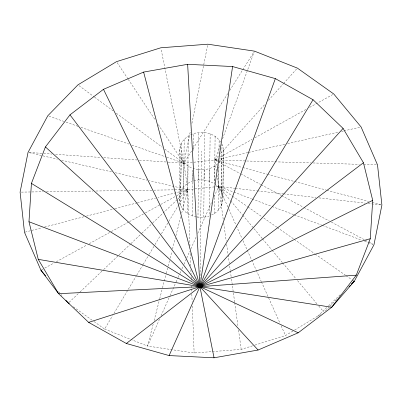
<?xml version="1.0" encoding="UTF-8"?>
<svg xmlns="http://www.w3.org/2000/svg" width="402" height="402" viewBox="0 0 402 402"><rect width="100%" height="100%" fill="white"/><g stroke="black" fill="none" stroke-linecap="round" stroke-linejoin="round"><path stroke-width="0.3" stroke-dasharray="2.01 1.51" d="M196.312 216.804C176.091 213.894 172.649 187.654 192.714 181.141L192.849 169.895M220.723 142.192C213.065 130.067 193.804 129.228 184.201 139.489C175.171 148.619 180.774 164.493 192.457 168.111M211.507 214.964C218.773 212.035 223.874 204.236 222.859 196.337L223.437 148.846L222.17 144.685M222.819 201.246L223.437 148.846M179.141 200.839L179.764 148.444M180.709 191.206L181.292 143.715M180.593 205.593L181.171 158.102M183.619 186.985L184.201 139.489M183.433 209.874L184.015 162.383M187.714 183.548L188.292 136.057M187.473 213.382L188.051 165.89M193.086 150.524L193.292 133.65M192.432 215.879L192.955 172.765M193.824 180.9L198.276 179.925L198.859 132.434M217.598 163.845L214.869 166.137L209.869 168.544L209.286 216.035L203.724 217.256L197.975 217.201L198.553 169.709L193.01 168.388M200.015 279.174L201.578 151.097M215.11 136.308L214.527 183.799L209.568 181.297L204.025 179.975L204.608 132.484M203.724 217.256L204.301 169.765L209.869 168.544M209.568 181.297L210.151 133.806M214.286 213.628L214.507 195.508M214.683 181.131L214.869 166.137M222.859 196.337L221.407 191.583L218.567 187.307L218.844 164.81M218.979 153.564L219.145 139.816M218.381 210.196L218.939 164.579M221.407 191.583L221.989 144.092M221.291 205.97L221.869 158.478L223.396 153.755M189.96 245.959L187.759 189.633L183.91 163.237L190.453 130.715M191.935 123.354L207.618 45.426M153.162 324.223L147.549 346.047L194.136 352.981L241.19 349.393L254.365 345.268M154.097 320.585L159.549 299.364M159.705 298.761L162.358 288.455M162.514 287.847L166.096 273.903M166.252 273.295L167.966 266.626M168.121 266.023L169.523 260.566M170.147 258.139L171.865 251.471M172.488 249.049L175.292 238.135M175.915 235.708L180.905 216.311M181.684 213.276L187.759 189.633L218.673 186.448L234.868 188.297M216.432 171.101L214.819 160.051L220.175 145.333M222.532 138.856L254.235 51.717M159.529 319.163L147.549 346.047L131.881 339.851M161.061 315.731L169.724 296.279M169.981 295.706L175.845 282.551M176.101 281.978L177.885 277.973M178.141 277.405L179.669 273.973M179.925 273.4L180.945 271.109M181.96 268.822L182.98 266.536M184 264.245L186.553 258.526M186.804 257.953L189.865 251.089M190.885 248.803L196.493 236.215M197.769 233.356L211.532 202.467M214.08 196.744L218.673 186.448L217.06 175.398M93.998 321.52L104.605 329.067L112.63 315.605M113.917 313.454L128.042 289.767M128.364 289.229L136.389 275.767M136.71 275.229L142.81 265.003M143.132 264.466L148.911 254.773M149.232 254.235L154.69 245.084M155.011 244.547L160.152 235.934M161.433 233.778L168.498 221.934M168.82 221.396L178.448 205.246M178.769 204.708L187.759 189.633L149.353 180.679M168.262 162.147L183.91 163.237L191.598 151.016M192.935 148.891L227.708 93.636M229.713 90.45L242.416 70.26M242.748 69.727L254.119 51.662M218.959 162.704L221.869 158.478M166.745 157.257L183.91 163.237L214.819 160.051L218.593 155.85M220.688 153.519L265.119 104.048M268.471 100.314L283.144 83.978M283.561 83.515L296.555 69.043M325.374 310.982L329.746 306.495M330.183 306.048L336.74 299.319M317.761 316.118L326.766 307.54M328.57 305.827L340.725 294.244M69.139 302.329L79.591 292.4M80.048 291.968L103.224 269.943M103.681 269.516L118.68 255.265M119.133 254.833L130.494 244.039M130.952 243.607L141.403 233.678M141.856 233.245L152.313 223.311M152.765 222.879L177.307 199.563M177.764 199.136L187.759 189.633L153.85 190.141M254.963 345.082L285.505 335.524L294.108 330.349M294.646 330.027L320.912 314.223M217.582 161.524L214.819 160.051L218.11 158.227M220.301 157.006L252.094 139.348M254.833 137.826L306.364 109.208M309.651 107.379L332.675 94.596M41.451 269.888L44.205 268.38M44.753 268.079L54.104 262.948M56.305 261.742L87.108 244.848M89.304 243.642L110.756 231.874M111.309 231.572L128.906 221.919M129.459 221.618L144.861 213.166M145.408 212.864L160.257 204.718M160.81 204.417L176.212 195.97M176.759 195.668L187.759 189.633L158.021 197.407M25.095 232.15L31.165 230.562M31.773 230.406L42.089 227.708M44.516 227.075L85.792 216.286M86.4 216.125L114.319 208.829M114.927 208.673L136.775 202.96M137.383 202.799L155.594 198.04M217.844 160.865L214.819 160.051L217.879 159.363M218.492 159.222L247.868 152.579M248.481 152.443L285.204 144.142M287.651 143.589L338.449 132.107M341.509 131.414L343.348 131.002M343.961 130.861L360.483 127.127M21.356 192.111L43.336 191.784M46.471 191.739L92.942 191.045M96.083 191L126.223 190.548M128.735 190.513L153.222 190.146M198.553 169.709L204.301 169.765M198.276 179.925L204.025 179.975M214.819 160.051L217.949 160.147M218.572 160.162L274.264 161.81M274.893 161.83L310.56 162.885M313.063 162.961L359.368 164.333M363.745 164.463L376.885 164.85M29.291 152.479L43.064 153.433M43.692 153.479L51.828 154.046M55.582 154.308L101.279 157.489M103.786 157.659L136.961 159.971M139.464 160.147L167.634 162.106M235.492 188.367L256.672 190.779M257.295 190.849L282.842 193.759M283.465 193.834L315.861 197.523M318.977 197.879L365.076 203.131M368.192 203.487L380.654 204.904M29.261 152.675L57.3 159.212M61.571 160.207L112.168 172.006M115.218 172.719L146.916 180.111M196.864 216.939L197.975 217.201M218.452 161.031L242.059 167.388M242.667 167.554L266.883 174.071M267.486 174.237L294.123 181.408M294.726 181.573L326.208 190.051M326.811 190.211L368.584 201.462M372.212 202.442L380.689 204.724M48.954 116.213L63.752 121.369M66.119 122.193L77.958 126.318M80.918 127.349L128.861 144.057M131.821 145.087L166.152 157.051M223.226 219.412L218.673 186.448L233.321 191.955M233.909 192.171L251.486 198.779M252.074 198.995L271.41 206.261M271.998 206.482L293.676 214.628M294.264 214.849L321.806 225.195M322.394 225.416L361.654 240.165M364.584 241.265L372.79 244.346M104.605 329.067L131.298 339.62M218.135 161.815L240.235 173.589M240.788 173.88L260.682 184.473M261.235 184.764L281.129 195.357M281.681 195.653L303.229 207.125M303.781 207.422L329.203 220.954M331.414 222.135L364.564 239.788M365.116 240.079L368.433 241.843M368.986 242.14L372.855 244.2M227.889 207.01L218.673 186.448L232.019 195.799M232.537 196.156L247.426 206.588M247.939 206.945L261.802 216.653M263.858 218.09L276.697 227.08M277.209 227.442L293.641 238.949M294.153 239.306L314.691 253.692M315.208 254.049L345.504 275.264M346.016 275.626L351.665 279.581M352.177 279.938L353.72 281.018M73.285 306.786L93.49 321.158M78.948 85.596L94.088 96.797M94.591 97.168L113.766 111.354M116.289 113.218L162.212 147.187M164.735 149.052L183.91 163.237L161.056 49.014M214.98 184.186L218.567 187.307M218.673 186.448L230.336 200.382M230.738 200.864L242.406 214.794M242.808 215.276L262.114 238.336M262.516 238.818L271.767 249.868M272.169 250.351L282.229 262.36M282.631 262.843L295.902 278.697M297.515 280.616L317.223 304.158M318.831 306.083L323.66 311.846M58.727 291.711L60.707 294.103M61.104 294.581L61.893 295.54M117.188 62.697L127.901 78.842M128.248 79.365L155.217 119.997M158.328 124.685L183.91 163.237M228.914 209.296L236.085 225.291M236.341 225.859L241.974 238.426M242.999 240.713L251.446 259.561M251.702 260.129L256.059 269.842M256.315 270.41L261.179 281.264M261.436 281.837L280.129 323.53M281.154 325.816L285.505 335.524M223.743 223.14L226.236 241.18M226.663 244.285L228.04 254.24M228.125 254.858L229.331 263.566M229.673 266.054L230.276 270.405M230.361 271.028L231.135 276.626M231.477 279.114L234.657 302.123M234.743 302.746L238.009 326.379M238.527 330.112L241.19 349.393M190.252 253.471L190.739 265.988M190.885 269.742L191.061 274.124M191.156 276.626L191.206 277.877M191.231 278.506L191.302 280.38M191.523 286.013L191.618 288.515M191.643 289.144L191.744 291.646M191.839 294.148L192.131 301.661M192.302 306.043L194.136 352.981"/><path stroke-width="0.6" d="M28.979 221.748L31.421 183.402L45.411 146.941L69.988 114.851L103.485 89.314L143.62 72.079L187.654 64.31L232.582 66.541L275.355 78.621L313.042 99.731L343.092 128.424L363.443 162.745L372.714 200.362L370.272 238.708L356.288 275.169L331.705 307.259L298.209 332.796L258.074 350.031L214.045 357.8L169.111 355.569L126.344 343.489L88.651 322.384L58.607 293.691L40.904 270.189L24.487 232.311L20.1 192.131L28.039 152.388L47.768 115.801L77.938 84.852L116.495 61.652L160.81 47.788L207.864 44.2L254.451 51.129L297.395 68.114L333.771 93.988L361.096 126.987L377.513 164.87L381.9 205.05L373.96 244.788L354.232 281.38L331.705 307.259L199.925 286.671L38.255 259.365L28.979 221.748L199.925 286.671L298.209 332.796M232.582 66.541L199.925 286.671L169.111 355.569M275.355 78.621L199.925 286.671L214.045 357.8M313.042 99.731L199.925 286.671L126.344 343.489M343.092 128.424L199.925 286.671L88.651 322.384M348.986 286.762L350.298 285.415M351.609 284.068L354.232 281.38L351.529 283.953M363.443 162.745L199.925 286.671L58.607 293.691L38.255 259.365M372.714 200.362L199.925 286.671L31.421 183.402M370.272 238.708L199.925 286.671L45.411 146.941M356.288 275.169L199.925 286.671L69.988 114.851M69.239 303.912L65.853 300.324M258.074 350.031L199.925 286.671L103.485 89.314M40.904 270.189L45.657 275.928M143.62 72.079L199.925 286.671L187.654 64.31"/></g></svg>
